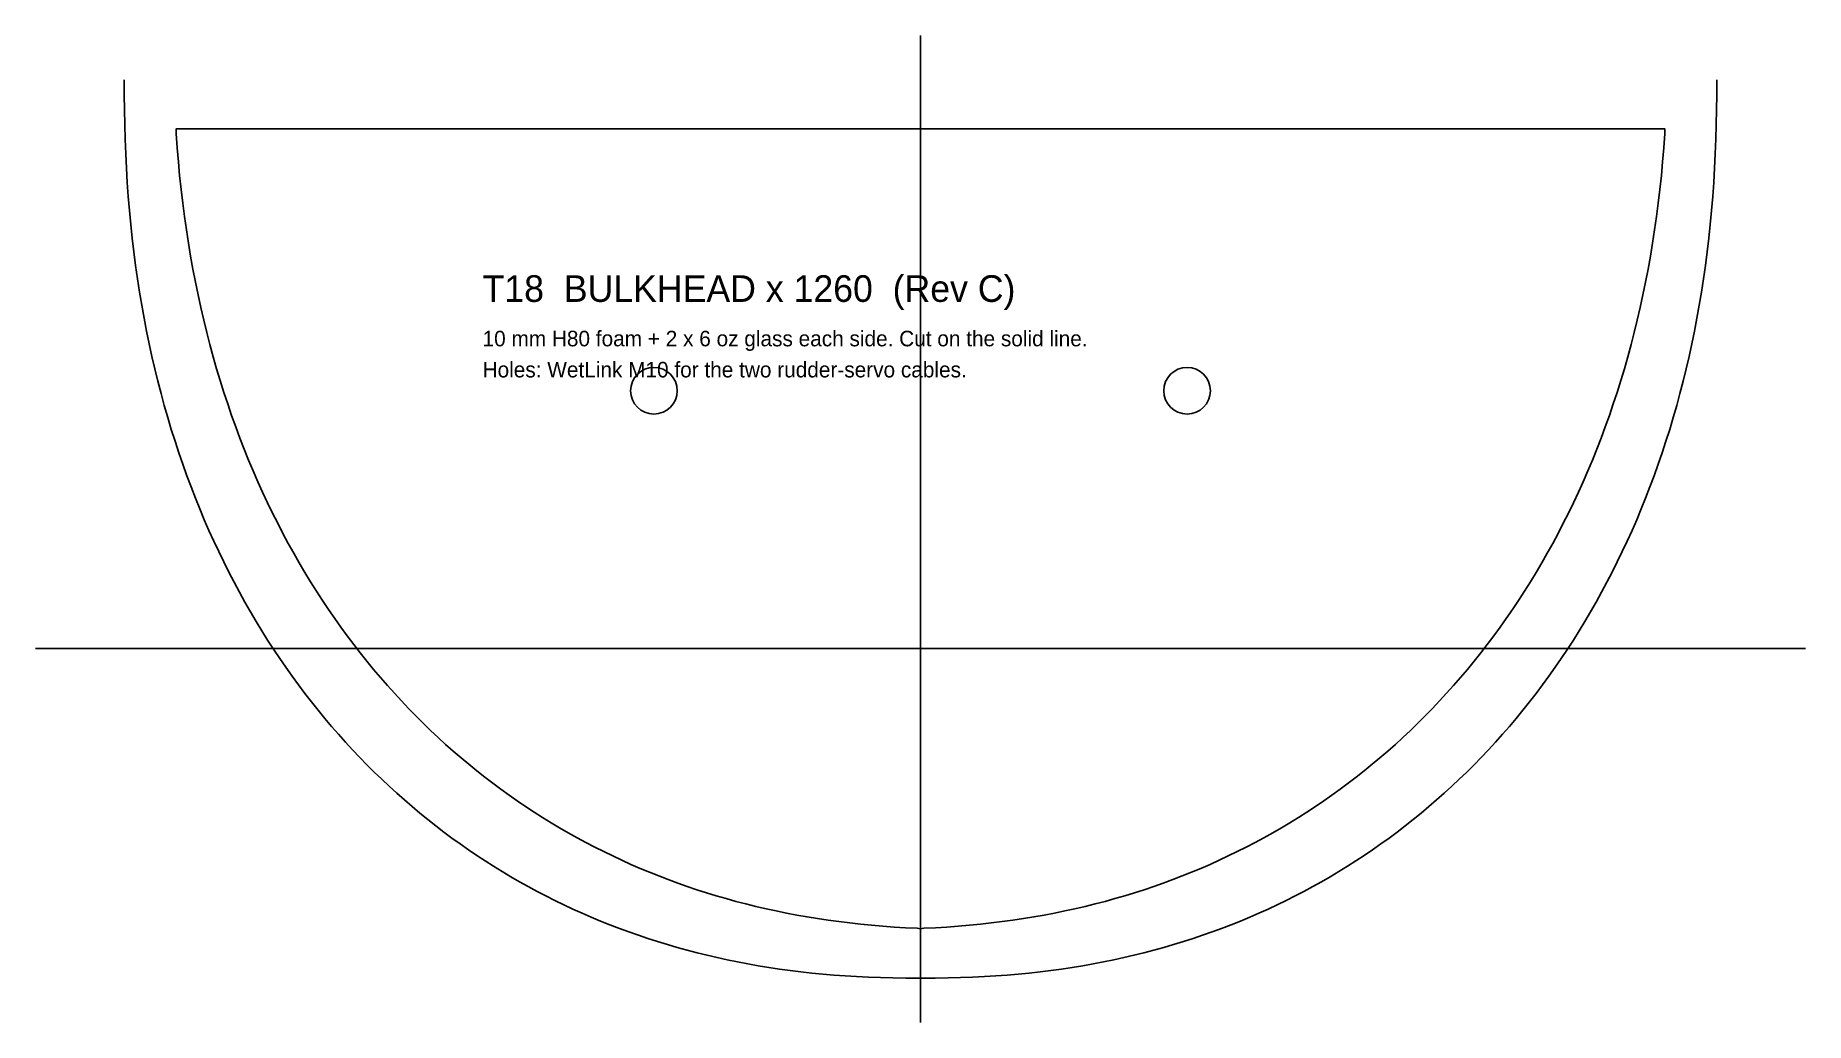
# Model space of a CAD drawing. Extents: x -199 to 199, y 18 to 240.
import ezdxf

# ---------------------------------------------------------------- set-up
doc = ezdxf.new("R2010")
doc.units = 0

msp = doc.modelspace()

# ---------------------------------------------------------------- linework, layer by layer
at = {"layer": 'BULKHEAD_CUT'}
msp.add_lwpolyline([(-167.545, 217.905), (-167.317, 214.72), (-167.056, 211.564), (-166.762, 208.436), (-166.433, 205.336), (-166.072, 202.266), (-165.677, 199.223), (-165.249, 196.21), (-164.789, 193.225), (-164.296, 190.268), (-163.77, 187.34), (-163.213, 184.441), (-162.624, 181.57), (-162.003, 178.728), (-161.351, 175.914), (-160.669, 173.129), (-159.957, 170.373), (-159.214, 167.645), (-158.442, 164.945), (-157.64, 162.274), (-156.809, 159.632), (-155.95, 157.018), (-155.062, 154.433), (-154.146, 151.877), (-153.203, 149.349), (-152.232, 146.849), (-151.234, 144.378), (-150.21, 141.936), (-149.159, 139.522), (-148.082, 137.137), (-146.98, 134.78), (-145.852, 132.452), (-144.699, 130.153), (-143.522, 127.882), (-142.32, 125.639), (-141.094, 123.426), (-139.844, 121.24), (-138.571, 119.084), (-137.274, 116.956), (-135.955, 114.856), (-134.613, 112.785), (-133.248, 110.743), (-131.862, 108.729), (-130.453, 106.743), (-129.024, 104.787), (-127.572, 102.859), (-126.1, 100.959), (-124.608, 99.088), (-123.094, 97.246), (-121.561, 95.432), (-120.007, 93.646), (-118.434, 91.89), (-116.842, 90.161), (-115.23, 88.462), (-113.599, 86.791), (-111.949, 85.148), (-110.281, 83.534), (-108.595, 81.949), (-106.89, 80.392), (-105.167, 78.864), (-103.427, 77.364), (-101.669, 75.893), (-99.894, 74.451), (-98.102, 73.037), (-96.293, 71.651), (-94.467, 70.294), (-92.625, 68.966), (-90.766, 67.666), (-88.891, 66.395), (-87, 65.153), (-85.093, 63.939), (-83.17, 62.753), (-81.231, 61.596), (-79.277, 60.468), (-77.308, 59.368), (-75.324, 58.297), (-73.324, 57.254), (-71.309, 56.24), (-69.279, 55.255), (-67.235, 54.298), (-65.175, 53.369), (-63.101, 52.47), (-61.012, 51.598), (-58.908, 50.756), (-56.789, 49.942), (-54.656, 49.156), (-52.508, 48.399), (-50.345, 47.671), (-48.167, 46.971), (-45.974, 46.299), (-43.766, 45.657), (-41.542, 45.043), (-39.303, 44.457), (-37.048, 43.9), (-34.776, 43.372), (-32.488, 42.872), (-30.182, 42.4), (-27.859, 41.958), (-25.517, 41.543), (-23.156, 41.158), (-20.774, 40.801), (-18.371, 40.472), (-15.944, 40.172), (-13.492, 39.901), (-11.012, 39.658), (-8.502, 39.444), (-5.956, 39.258), (-3.369, 39.101), (-0.733, 38.973), (0, 38.873), (0, 38.801), (0, 38.758), (0, 38.744), (0, 38.744), (0, 38.758), (0, 38.801), (0, 38.873), (0.733, 38.973), (3.369, 39.101), (5.956, 39.258), (8.502, 39.444), (11.012, 39.658), (13.492, 39.901), (15.944, 40.172), (18.371, 40.472), (20.774, 40.801), (23.156, 41.158), (25.517, 41.543), (27.859, 41.958), (30.182, 42.4), (32.488, 42.872), (34.776, 43.372), (37.048, 43.9), (39.303, 44.457), (41.542, 45.043), (43.766, 45.657), (45.974, 46.299), (48.167, 46.971), (50.345, 47.671), (52.508, 48.399), (54.656, 49.156), (56.789, 49.942), (58.908, 50.756), (61.012, 51.598), (63.101, 52.47), (65.175, 53.369), (67.235, 54.298), (69.279, 55.255), (71.309, 56.24), (73.324, 57.254), (75.324, 58.297), (77.308, 59.368), (79.277, 60.468), (81.231, 61.596), (83.17, 62.753), (85.093, 63.939), (87, 65.153), (88.891, 66.395), (90.766, 67.666), (92.625, 68.966), (94.467, 70.294), (96.293, 71.651), (98.102, 73.037), (99.894, 74.451), (101.669, 75.893), (103.427, 77.364), (105.167, 78.864), (106.89, 80.392), (108.595, 81.949), (110.281, 83.534), (111.949, 85.148), (113.599, 86.791), (115.23, 88.462), (116.842, 90.161), (118.434, 91.89), (120.007, 93.646), (121.561, 95.432), (123.094, 97.246), (124.608, 99.088), (126.1, 100.959), (127.572, 102.859), (129.024, 104.787), (130.453, 106.743), (131.862, 108.729), (133.248, 110.743), (134.613, 112.785), (135.955, 114.856), (137.274, 116.956), (138.571, 119.084), (139.844, 121.24), (141.094, 123.426), (142.32, 125.639), (143.522, 127.882), (144.699, 130.153), (145.852, 132.452), (146.98, 134.78), (148.082, 137.137), (149.159, 139.522), (150.21, 141.936), (151.234, 144.378), (152.232, 146.849), (153.203, 149.349), (154.146, 151.877), (155.062, 154.433), (155.95, 157.018), (156.809, 159.632), (157.64, 162.274), (158.442, 164.945), (159.214, 167.645), (159.957, 170.373), (160.669, 173.129), (161.351, 175.914), (162.003, 178.728), (162.624, 181.57), (163.213, 184.441), (163.77, 187.34), (164.296, 190.268), (164.789, 193.225), (165.249, 196.21), (165.677, 199.223), (166.072, 202.266), (166.433, 205.336), (166.762, 208.436), (167.056, 211.564), (167.317, 214.72), (167.545, 217.905), (167.545, 219), (-167.545, 219)], close=True, dxfattribs=at)
at = {"layer": 'CENTRELINE'}
msp.add_lwpolyline([(0, 17.744), (0, 240)], dxfattribs=at)
at = {"layer": 'DWL'}
msp.add_lwpolyline([(-199.235, 102), (199.235, 102)], dxfattribs=at)
at = {"layer": 'HOLES'}
for centre in [(-60, 160), (60, 160)]:
    msp.add_circle(centre, 5.25, dxfattribs=at)
at = {"layer": 'HULL_OUTSIDE'}
msp.add_lwpolyline([(-179.235, 230), (-179.224, 226.615), (-179.189, 223.259), (-179.124, 219.931), (-179.028, 216.631), (-178.9, 213.361), (-178.739, 210.119), (-178.545, 206.905), (-178.317, 203.72), (-178.056, 200.564), (-177.762, 197.436), (-177.433, 194.336), (-177.072, 191.266), (-176.677, 188.223), (-176.249, 185.21), (-175.789, 182.225), (-175.296, 179.268), (-174.77, 176.34), (-174.213, 173.441), (-173.624, 170.57), (-173.003, 167.728), (-172.351, 164.914), (-171.669, 162.129), (-170.957, 159.373), (-170.214, 156.645), (-169.442, 153.945), (-168.64, 151.274), (-167.809, 148.632), (-166.95, 146.018), (-166.062, 143.433), (-165.146, 140.877), (-164.203, 138.349), (-163.232, 135.849), (-162.234, 133.378), (-161.21, 130.936), (-160.159, 128.522), (-159.082, 126.137), (-157.98, 123.78), (-156.852, 121.452), (-155.699, 119.153), (-154.522, 116.882), (-153.32, 114.639), (-152.094, 112.426), (-150.844, 110.24), (-149.571, 108.084), (-148.274, 105.956), (-146.955, 103.856), (-145.613, 101.785), (-144.248, 99.743), (-142.862, 97.729), (-141.453, 95.743), (-140.024, 93.787), (-138.572, 91.859), (-137.1, 89.959), (-135.608, 88.088), (-134.094, 86.246), (-132.561, 84.432), (-131.007, 82.646), (-129.434, 80.89), (-127.842, 79.161), (-126.23, 77.462), (-124.599, 75.791), (-122.949, 74.148), (-121.281, 72.534), (-119.595, 70.949), (-117.89, 69.392), (-116.167, 67.864), (-114.427, 66.364), (-112.669, 64.893), (-110.894, 63.451), (-109.102, 62.037), (-107.293, 60.651), (-105.467, 59.294), (-103.625, 57.966), (-101.766, 56.666), (-99.891, 55.395), (-98, 54.153), (-96.093, 52.939), (-94.17, 51.753), (-92.231, 50.596), (-90.277, 49.468), (-88.308, 48.368), (-86.324, 47.297), (-84.324, 46.254), (-82.309, 45.24), (-80.279, 44.255), (-78.235, 43.298), (-76.175, 42.369), (-74.101, 41.47), (-72.012, 40.598), (-69.908, 39.756), (-67.789, 38.942), (-65.656, 38.156), (-63.508, 37.399), (-61.345, 36.671), (-59.167, 35.971), (-56.974, 35.299), (-54.766, 34.657), (-52.542, 34.043), (-50.303, 33.457), (-48.048, 32.9), (-45.776, 32.372), (-43.488, 31.872), (-41.182, 31.4), (-38.859, 30.958), (-36.517, 30.543), (-34.156, 30.158), (-31.774, 29.801), (-29.371, 29.472), (-26.944, 29.172), (-24.492, 28.901), (-22.012, 28.658), (-19.502, 28.444), (-16.956, 28.258), (-14.369, 28.101), (-11.733, 27.973), (-9.034, 27.873), (-6.249, 27.801), (-3.328, 27.758), (0, 27.744), (3.328, 27.758), (6.249, 27.801), (9.034, 27.873), (11.733, 27.973), (14.369, 28.101), (16.956, 28.258), (19.502, 28.444), (22.012, 28.658), (24.492, 28.901), (26.944, 29.172), (29.371, 29.472), (31.774, 29.801), (34.156, 30.158), (36.517, 30.543), (38.859, 30.958), (41.182, 31.4), (43.488, 31.872), (45.776, 32.372), (48.048, 32.9), (50.303, 33.457), (52.542, 34.043), (54.766, 34.657), (56.974, 35.299), (59.167, 35.971), (61.345, 36.671), (63.508, 37.399), (65.656, 38.156), (67.789, 38.942), (69.908, 39.756), (72.012, 40.598), (74.101, 41.47), (76.175, 42.369), (78.235, 43.298), (80.279, 44.255), (82.309, 45.24), (84.324, 46.254), (86.324, 47.297), (88.308, 48.368), (90.277, 49.468), (92.231, 50.596), (94.17, 51.753), (96.093, 52.939), (98, 54.153), (99.891, 55.395), (101.766, 56.666), (103.625, 57.966), (105.467, 59.294), (107.293, 60.651), (109.102, 62.037), (110.894, 63.451), (112.669, 64.893), (114.427, 66.364), (116.167, 67.864), (117.89, 69.392), (119.595, 70.949), (121.281, 72.534), (122.949, 74.148), (124.599, 75.791), (126.23, 77.462), (127.842, 79.161), (129.434, 80.89), (131.007, 82.646), (132.561, 84.432), (134.094, 86.246), (135.608, 88.088), (137.1, 89.959), (138.572, 91.859), (140.024, 93.787), (141.453, 95.743), (142.862, 97.729), (144.248, 99.743), (145.613, 101.785), (146.955, 103.856), (148.274, 105.956), (149.571, 108.084), (150.844, 110.24), (152.094, 112.426), (153.32, 114.639), (154.522, 116.882), (155.699, 119.153), (156.852, 121.452), (157.98, 123.78), (159.082, 126.137), (160.159, 128.522), (161.21, 130.936), (162.234, 133.378), (163.232, 135.849), (164.203, 138.349), (165.146, 140.877), (166.062, 143.433), (166.95, 146.018), (167.809, 148.632), (168.64, 151.274), (169.442, 153.945), (170.214, 156.645), (170.957, 159.373), (171.669, 162.129), (172.351, 164.914), (173.003, 167.728), (173.624, 170.57), (174.213, 173.441), (174.77, 176.34), (175.296, 179.268), (175.789, 182.225), (176.249, 185.21), (176.677, 188.223), (177.072, 191.266), (177.433, 194.336), (177.762, 197.436), (178.056, 200.564), (178.317, 203.72), (178.545, 206.905), (178.739, 210.119), (178.9, 213.361), (179.028, 216.631), (179.124, 219.931), (179.189, 223.259), (179.224, 226.615), (179.235, 230)], dxfattribs=at)

# ---------------------------------------------------------------- texts
at = {"layer": 'TEXT'}
for s, height, p in [('T18  BULKHEAD x 1260  (Rev C)', 6, (-98.579, 180)), ('10 mm H80 foam + 2 x 6 oz glass each side. Cut on the solid line.', 3.5, (-98.579, 170)), ('Holes: WetLink M10 for the two rudder-servo cables.', 3.5, (-98.579, 163))]:
    msp.add_text(s, height=height, dxfattribs=at).set_placement(p)

doc.saveas('drawing.dxf')
